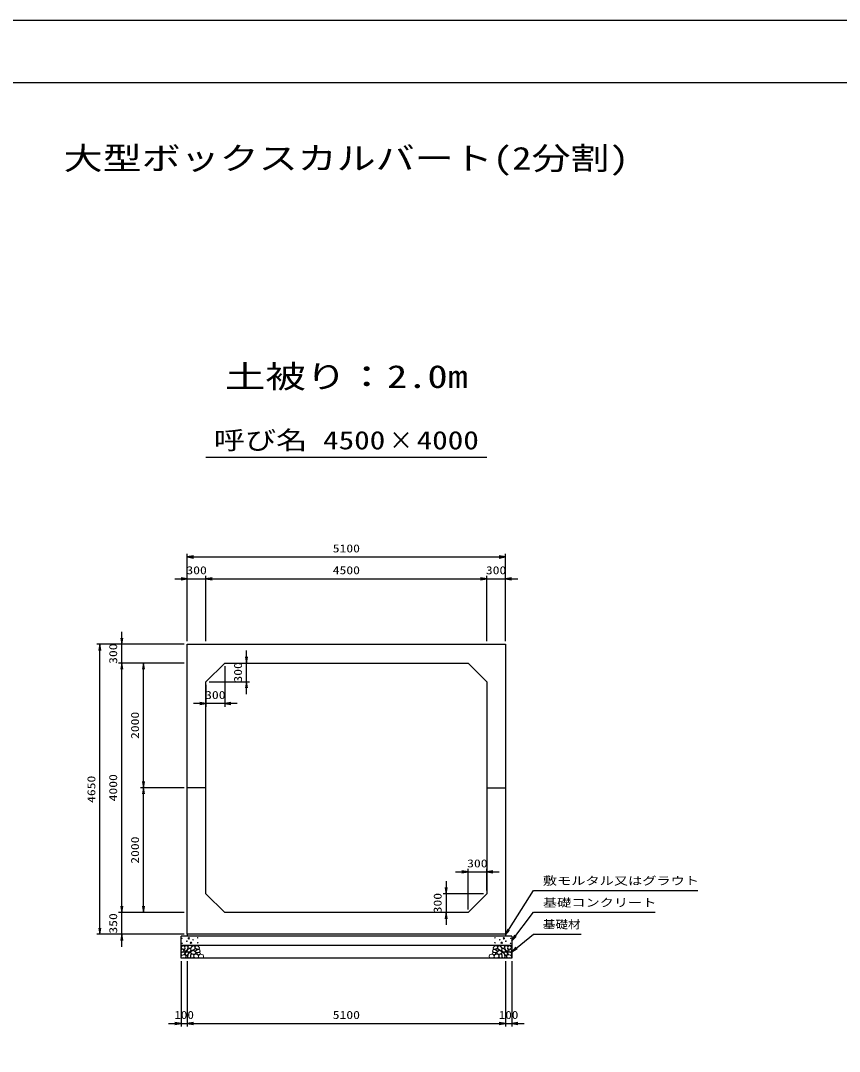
# Model space of a CAD drawing. Units: millimetres at full size. Extents: x 0 to 42050, y 0 to 29700.
# Drawn here: x 15804 to 28927, y 13173 to 29700 of the extents above; entities that cross this region are included whole.
import ezdxf
from ezdxf.enums import TextEntityAlignment as Align

# ---------------------------------------------------------------- set-up
doc = ezdxf.new("R2010")
doc.units = ezdxf.units.MM
for name, color, linetype, lineweight in [('D-DCR-HCHn', 4, 'Continuous', 9), ('D-STR-DIM', 7, 'Continuous', 25), ('D-STR-STRn', 1, 'Continuous', 25), ('D-STR-TXT', 7, 'Continuous', 25), ('D-TTL', 2, 'Continuous', 25), ('D-TTL-TXT', 7, 'Continuous', 25)]:
    doc.layers.add(name, color=color, linetype=linetype, lineweight=lineweight)
doc.styles.add('ＭＳ ゴシック', font='')
doc.styles.get('ＭＳ ゴシック').set_extended_font_data('MS Gothic')

# ---------------------------------------------------------------- blocks, each defined once
blk = doc.blocks.new('open_arrow')
at = {"color": 0, "linetype": 'Continuous', "lineweight": -2}
blk.add_lwpolyline([(7.5, 1.25), (0, 0), (7.5, -1.25)], dxfattribs=at)

msp = doc.modelspace()

# ---------------------------------------------------------------- linework, layer by layer
at = {"layer": 'D-DCR-HCHn'}
for points in [[(18382.281, 14803.808), (18375.346, 14783.005), (18384.592, 14769.136), (18407.707, 14766.824), (18423.488, 14773.599), (18416.952, 14789.939), (18421.575, 14799.185), (18412.33, 14808.431), (18398.461, 14813.053)], [(18426.155, 14727.009), (18443.277, 14752.692), (18441.137, 14759.112), (18417.594, 14765.533), (18396.192, 14763.393), (18381.21, 14750.551), (18379.07, 14735.57), (18381.21, 14720.588), (18398.332, 14716.308)], [(18434.716, 14673.503), (18449.698, 14679.924), (18453.978, 14701.326), (18445.417, 14716.308), (18430.435, 14720.588), (18411.173, 14718.448), (18389.771, 14709.887), (18379.07, 14697.045), (18379.07, 14682.064), (18385.49, 14673.503), (18411.173, 14675.643)], [(18426.198, 14861.594), (18405.395, 14866.217), (18386.904, 14856.971), (18384.592, 14836.168), (18389.215, 14819.988), (18412.33, 14813.053), (18428.51, 14813.053), (18435.444, 14824.611), (18435.444, 14850.037)], [(18444.69, 14863.906), (18437.756, 14843.102), (18440.067, 14819.988), (18423.887, 14794.562), (18444.69, 14783.005), (18467.805, 14794.562), (18481.673, 14813.053), (18486.296, 14843.102), (18481.673, 14859.283), (18467.805, 14866.217)], [(18449.313, 14783.005), (18437.756, 14773.759), (18442.379, 14766.824), (18458.559, 14766.824), (18465.493, 14769.136), (18470.116, 14778.382), (18463.182, 14785.316)], [(18486.082, 14727.009), (18496.783, 14752.692), (18488.222, 14763.393), (18462.539, 14763.393), (18451.838, 14759.112), (18441.137, 14744.131), (18441.137, 14731.289), (18451.838, 14714.167), (18464.679, 14712.027)], [(18481.801, 14679.924), (18481.801, 14705.606), (18471.1, 14712.027), (18460.399, 14705.606), (18458.259, 14690.625), (18460.399, 14677.783), (18475.381, 14673.503)], [(18483.985, 14808.431), (18472.427, 14780.693), (18481.673, 14769.136), (18509.411, 14769.136), (18520.968, 14773.759), (18532.525, 14789.939), (18532.525, 14803.808), (18520.968, 14822.299), (18507.099, 14824.611)], [(18522.466, 14675.643), (18528.886, 14694.905), (18526.746, 14716.308), (18541.728, 14739.85), (18522.466, 14750.551), (18501.063, 14739.85), (18488.222, 14722.728), (18483.941, 14694.905), (18488.222, 14679.924), (18501.063, 14673.503)], [(18518.185, 14750.551), (18528.886, 14759.112), (18524.606, 14765.533), (18509.624, 14765.533), (18503.204, 14763.393), (18498.923, 14754.832), (18505.344, 14748.411)], [(18539.588, 14677.783), (18558.85, 14673.503), (18575.972, 14682.064), (18578.112, 14701.326), (18575.968, 14724.878), (18552.429, 14732.327), (18537.447, 14728.603), (18531.027, 14712.027), (18531.027, 14688.484)], [(18588.203, 14729.532), (18552.829, 14736.129), (18537.782, 14748.266), (18533.03, 14767.263), (18547.713, 14781.629), (18576.323, 14789.69), (18597.97, 14776.761), (18611.961, 14759.347), (18608.002, 14741.67)], [(18548.447, 14786.214), (18535.689, 14790.569), (18534.425, 14818.678), (18547.512, 14847.359), (18564.448, 14863.536), (18596.403, 14857.032), (18599.133, 14821.913), (18588.816, 14809.876), (18560.739, 14794.301)], [(18579.798, 14795.711), (18581.454, 14789.566), (18587.011, 14785.193), (18599.19, 14783.302), (18610.305, 14789.802), (18620.592, 14799.138), (18629.858, 14807.333), (18629.635, 14813.462), (18623.736, 14818.875), (18609.203, 14820.356), (18596.47, 14814.383), (18587.011, 14805.165), (18582.281, 14800.556)], [(18587.352, 14723.637), (18602.306, 14732.556), (18628.44, 14732.292), (18649.93, 14713.525), (18653.643, 14684.899), (18639.853, 14674.245), (18603.098, 14671.871), (18586.731, 14681.633), (18582.172, 14704.06)], [(18607.012, 14829.601), (18600.964, 14835.086), (18599.897, 14840.792), (18603.414, 14853.305), (18613.71, 14867.61), (18636.004, 14866.105), (18657.571, 14855.811), (18672.195, 14835.597), (18670.021, 14822.456), (18663.02, 14815.716), (18651.769, 14813.215), (18635.511, 14817.483), (18614.289, 14824.481)], [(18668.372, 14761.832), (18673.688, 14766.874), (18680.476, 14775.68), (18682.145, 14783.275), (18678.144, 14797.685), (18664.088, 14808.67), (18643.907, 14807.89), (18616.698, 14793.001), (18607.086, 14780.757), (18610.152, 14766.784), (18619.778, 14760.04), (18628.599, 14759.145), (18642.363, 14759.524), (18655.808, 14761.002)], [(18624.971, 14735.265), (18629.183, 14738.446), (18632.686, 14743.505), (18632.81, 14750.431), (18628.414, 14756.067), (18620.769, 14757.977), (18614.356, 14756.179), (18612.704, 14750.442), (18611.896, 14744.835), (18612.881, 14737.456), (18618.975, 14734.127)], [(18652.597, 14720.331), (18642.895, 14725.079), (18635.89, 14733.822), (18635.719, 14745.084), (18639.942, 14755.627), (18655.189, 14757.625), (18670.054, 14758.018), (18684.481, 14752.512), (18686.849, 14743.273), (18674.54, 14732.195), (18659.555, 14723.15)], [(18684.972, 14672.493), (18669.837, 14674.274), (18659.866, 14679.787), (18655.835, 14692.722), (18655.945, 14704.963), (18665.172, 14721.678), (18683.242, 14732.822), (18710.731, 14728.403), (18732.453, 14720.334), (18737.643, 14696.125), (18733.03, 14678.257), (18711.884, 14672.877)], [(23365.028, 14672.493), (23380.163, 14674.274), (23390.134, 14679.787), (23394.165, 14692.722), (23394.055, 14704.963), (23384.828, 14721.678), (23366.758, 14732.822), (23339.269, 14728.403), (23317.547, 14720.334), (23312.357, 14696.125), (23316.97, 14678.257), (23338.116, 14672.877)], [(23397.403, 14720.331), (23407.105, 14725.079), (23414.11, 14733.822), (23414.281, 14745.084), (23410.058, 14755.627), (23394.811, 14757.625), (23379.946, 14758.018), (23365.519, 14752.512), (23363.151, 14743.273), (23375.46, 14732.195), (23390.445, 14723.15)], [(23381.628, 14761.832), (23376.312, 14766.874), (23369.524, 14775.68), (23367.855, 14783.275), (23371.856, 14797.685), (23385.912, 14808.67), (23406.093, 14807.89), (23433.302, 14793.001), (23442.914, 14780.757), (23439.848, 14766.784), (23430.222, 14760.04), (23421.401, 14759.145), (23407.637, 14759.524), (23394.192, 14761.002)], [(23442.988, 14829.601), (23449.036, 14835.086), (23450.103, 14840.792), (23446.586, 14853.305), (23436.29, 14867.61), (23413.996, 14866.105), (23392.429, 14855.811), (23377.805, 14835.597), (23379.979, 14822.456), (23386.98, 14815.716), (23398.231, 14813.215), (23414.489, 14817.483), (23435.711, 14824.481)], [(23462.648, 14723.637), (23447.694, 14732.556), (23421.56, 14732.292), (23400.07, 14713.525), (23396.357, 14684.899), (23410.147, 14674.245), (23446.902, 14671.871), (23463.269, 14681.633), (23467.828, 14704.06)], [(23425.029, 14735.265), (23420.817, 14738.446), (23417.314, 14743.505), (23417.19, 14750.431), (23421.586, 14756.067), (23429.231, 14757.977), (23435.644, 14756.179), (23437.296, 14750.442), (23438.104, 14744.835), (23437.119, 14737.456), (23431.025, 14734.127)], [(23470.202, 14795.711), (23468.546, 14789.566), (23462.989, 14785.193), (23450.81, 14783.302), (23439.695, 14789.802), (23429.408, 14799.138), (23420.142, 14807.333), (23420.365, 14813.462), (23426.264, 14818.875), (23440.797, 14820.356), (23453.53, 14814.383), (23462.989, 14805.165), (23467.719, 14800.556)], [(23461.797, 14729.532), (23497.171, 14736.129), (23512.218, 14748.266), (23516.97, 14767.263), (23502.287, 14781.629), (23473.677, 14789.69), (23452.03, 14776.761), (23438.039, 14759.347), (23441.998, 14741.67)], [(23501.553, 14786.214), (23514.311, 14790.569), (23515.575, 14818.678), (23502.488, 14847.359), (23485.552, 14863.536), (23453.597, 14857.032), (23450.867, 14821.913), (23461.184, 14809.876), (23489.261, 14794.301)], [(23510.412, 14677.783), (23491.15, 14673.503), (23474.028, 14682.064), (23471.888, 14701.326), (23474.032, 14724.878), (23497.571, 14732.327), (23512.553, 14728.603), (23518.973, 14712.027), (23518.973, 14688.484)], [(23527.534, 14675.643), (23521.114, 14694.905), (23523.254, 14716.308), (23508.272, 14739.85), (23527.534, 14750.551), (23548.937, 14739.85), (23561.778, 14722.728), (23566.059, 14694.905), (23561.778, 14679.924), (23548.937, 14673.503)], [(23566.015, 14808.431), (23577.573, 14780.693), (23568.327, 14769.136), (23540.589, 14769.136), (23529.032, 14773.759), (23517.475, 14789.939), (23517.475, 14803.808), (23529.032, 14822.299), (23542.901, 14824.611)], [(23531.815, 14750.551), (23521.114, 14759.112), (23525.394, 14765.533), (23540.376, 14765.533), (23546.796, 14763.393), (23551.077, 14754.832), (23544.656, 14748.411)], [(23563.918, 14727.009), (23553.217, 14752.692), (23561.778, 14763.393), (23587.461, 14763.393), (23598.162, 14759.112), (23608.863, 14744.131), (23608.863, 14731.289), (23598.162, 14714.167), (23585.321, 14712.027)], [(23605.31, 14863.906), (23612.244, 14843.102), (23609.933, 14819.988), (23626.113, 14794.562), (23605.31, 14783.005), (23582.195, 14794.562), (23568.327, 14813.053), (23563.704, 14843.102), (23568.327, 14859.283), (23582.195, 14866.217)], [(23568.199, 14679.924), (23568.199, 14705.606), (23578.9, 14712.027), (23589.601, 14705.606), (23591.741, 14690.625), (23589.601, 14677.783), (23574.619, 14673.503)], [(23600.687, 14783.005), (23612.244, 14773.759), (23607.621, 14766.824), (23591.441, 14766.824), (23584.507, 14769.136), (23579.884, 14778.382), (23586.818, 14785.316)], [(23615.284, 14673.503), (23600.302, 14679.924), (23596.022, 14701.326), (23604.583, 14716.308), (23619.565, 14720.588), (23638.827, 14718.448), (23660.229, 14709.887), (23670.93, 14697.045), (23670.93, 14682.064), (23664.51, 14673.503), (23638.827, 14675.643)], [(23623.845, 14727.009), (23606.723, 14752.692), (23608.863, 14759.112), (23632.406, 14765.533), (23653.808, 14763.393), (23668.79, 14750.551), (23670.93, 14735.57), (23668.79, 14720.588), (23651.668, 14716.308)], [(23623.802, 14861.594), (23644.605, 14866.217), (23663.096, 14856.971), (23665.408, 14836.168), (23660.785, 14819.988), (23637.67, 14813.053), (23621.49, 14813.053), (23614.556, 14824.611), (23614.556, 14850.037)], [(23667.719, 14803.808), (23674.654, 14783.005), (23665.408, 14769.136), (23642.293, 14766.824), (23626.512, 14773.599), (23633.048, 14789.939), (23628.425, 14799.185), (23637.67, 14808.431), (23651.539, 14813.053)]]:
    msp.add_lwpolyline(points, close=True, dxfattribs=at)
for points in [[(18518.432, 14868.547), (18501.093, 14866.446), (18489.258, 14858.701), (18489.626, 14839.819), (18495.514, 14826.087), (18510.025, 14826.185), (18530.107, 14829.153), (18539.799, 14843.689), (18549.082, 14853.492), (18551.884, 14864.345), (18539.099, 14868.547), (18518.082, 14868.547)], [(23531.568, 14868.547), (23548.907, 14866.446), (23560.742, 14858.701), (23560.374, 14839.819), (23554.486, 14826.087), (23539.975, 14826.185), (23519.893, 14829.153), (23510.201, 14843.689), (23500.918, 14853.492), (23498.116, 14864.345), (23510.901, 14868.547), (23531.918, 14868.547)]]:
    msp.add_lwpolyline(points, dxfattribs=at)
for centre, radius in [((18391.091, 14986.145), 4.5), ((18392.803, 14905.879), 4.5), ((18468.437, 14938.641), 4.5), ((18500.004, 14986.145), 11.25), ((18534.996, 14914.955), 11.25), ((18566.563, 14962.459), 4.5), ((18642.197, 14995.221), 4.5), ((18643.909, 14914.955), 4.5), ((23406.091, 14914.955), 4.5), ((23407.803, 14995.221), 4.5), ((23483.437, 14962.459), 4.5), ((23515.004, 14914.955), 11.25), ((23549.996, 14986.145), 11.25), ((23581.563, 14938.641), 4.5), ((23657.197, 14905.879), 4.5), ((23658.909, 14986.145), 4.5)]:
    msp.add_circle(centre, radius, dxfattribs=at)
at = {"layer": 'D-STR-DIM'}
for p, q in [((18475, 19750), (18475, 21150)), ((18475, 21100), (23575, 21100)), ((23575, 19750), (23575, 21150)), ((18275, 20750), (18975, 20750)), ((18475, 19750), (18475, 20800)), ((18775, 19750), (18775, 20800)), ((18775, 19750), (18775, 20800)), ((18775, 20750), (23275, 20750)), ((23075, 20750), (23775, 20750)), ((23275, 19750), (23275, 20800)), ((23275, 19750), (23275, 20800)), ((23575, 19750), (23575, 20800)), ((17425, 19200), (17425, 19900)), ((18425, 19700), (17025, 19700)), ((17075, 15050), (17075, 19700)), ((18425, 19700), (17375, 19700)), ((19425, 18900), (19425, 19600)), ((18425, 19400), (17375, 19400)), ((18425, 19400), (17375, 19400)), ((17425, 15400), (17425, 19400)), ((18425, 19400), (17725, 19400)), ((17775, 17400), (17775, 19400)), ((19075, 19350), (19075, 18700)), ((19125, 19400), (19475, 19400)), ((18775, 19050), (18775, 18700)), ((18825, 19100), (19475, 19100)), ((19275, 18750), (18575, 18750)), ((18425, 17400), (17725, 17400)), ((18425, 17400), (17725, 17400)), ((17775, 15400), (17775, 17400)), ((22775, 16050), (23475, 16050)), ((22975, 15450), (22975, 16100)), ((23275, 15750), (23275, 16100)), ((22625, 15900), (22625, 15200)), ((17425, 14850), (17425, 15600)), ((23225, 15700), (22575, 15700)), ((18425, 15400), (17375, 15400)), ((18425, 15400), (17375, 15400)), ((18425, 15400), (17725, 15400)), ((22925, 15400), (22575, 15400)), ((18425, 15050), (17025, 15050)), ((18425, 15050), (17375, 15050)), ((18375, 14620), (18375, 13570)), ((18475, 14620), (18475, 13570)), ((18475, 14620), (18475, 13570)), ((23575, 14620), (23575, 13570)), ((23575, 14620), (23575, 13570)), ((23675, 14620), (23675, 13570)), ((18175, 13620), (18675, 13620)), ((18475, 13620), (23575, 13620)), ((23375, 13620), (23875, 13620))]:
    msp.add_line(p, q, dxfattribs=at)
at = {"layer": 'D-STR-STRn'}
for p, q in [((18475, 19700), (23575, 19700)), ((18475, 15050), (18475, 19700)), ((23575, 19700), (23575, 15050)), ((18775, 19100), (19075, 19400)), ((19075, 19400), (22975, 19400)), ((22975, 19400), (23275, 19100)), ((18775, 15700), (18775, 19100)), ((23275, 19100), (23275, 15700)), ((18775, 17400), (18475, 17400)), ((23275, 17400), (23575, 17400)), ((19075, 15400), (18775, 15700)), ((23275, 15700), (22975, 15400)), ((22975, 15400), (19075, 15400)), ((23575, 15050), (18475, 15050)), ((18475, 15050), (18475, 15020)), ((23575, 15050), (23575, 15020)), ((23675, 15020), (18375, 15020)), ((18375, 14670), (18375, 15020)), ((23675, 15020), (23675, 14670)), ((23675, 14870), (18375, 14870)), ((23675, 14670), (18375, 14670))]:
    msp.add_line(p, q, dxfattribs=at)
at = {"layer": 'D-STR-TXT'}
for points in [[(23575, 15040), (24025, 15755), (24125, 15755), (26658.756, 15755)], [(23675, 14945), (24025, 15405), (24125, 15405), (25976.523, 15405)], [(23675, 14770), (24025, 15055), (24125, 15055), (24789.721, 15055)]]:
    msp.add_lwpolyline(points, dxfattribs=at)
at = {"layer": 'D-TTL'}
for points in [[(0, 0), (42050, 0), (42050, 29700), (0, 29700)], [(1000, 1000), (41050, 1000), (41050, 28700), (1000, 28700)]]:
    msp.add_lwpolyline(points, close=True, dxfattribs=at)
at = {"layer": 'D-TTL-TXT'}
msp.add_line((18775, 22700), (23275, 22700), dxfattribs=at)

# ---------------------------------------------------------------- block references
at = {"layer": 'D-STR-DIM', "xscale": 13.3, "yscale": 13.3}
for p in [(18475, 21100), (18775, 20750), (18775, 20750), (23575, 20750), (19075, 18750), (23275, 16050), (18475, 13620), (18475, 13620), (23675, 13620)]:
    msp.add_blockref('open_arrow', p, dxfattribs=at)
for p, rotation in [((23575, 21100), 180), ((18475, 20750), 180), ((23275, 20750), 180), ((23275, 20750), 180), ((17075, 19700), 270), ((17425, 19700), 90), ((17425, 19400), 270), ((17425, 19400), 270), ((17775, 19400), 270), ((19425, 19400), 90), ((19425, 19100), 270), ((18775, 18750), 180), ((17775, 17400), 90), ((17775, 17400), 270), ((22975, 16050), 180), ((22625, 15700), 90), ((17425, 15400), 90), ((17425, 15400), 90), ((17775, 15400), 90), ((22625, 15400), 270), ((17075, 15050), 90), ((17425, 15050), 270), ((18375, 13620), 180), ((23575, 13620), 180), ((23575, 13620), 180)]:
    msp.add_blockref('open_arrow', p, dxfattribs=dict(at, rotation=rotation))
at = {"layer": 'D-STR-TXT', "xscale": 13.3, "yscale": 13.3}
for p, rotation in [((23575, 15040), 57.8), ((23675, 14945), 52.7), ((23675, 14770), 39.2)]:
    msp.add_blockref('open_arrow', p, dxfattribs=dict(at, rotation=rotation))

# ---------------------------------------------------------------- texts
at = {"layer": 'D-STR-DIM', "style": 'ＭＳ ゴシック'}
for s, width, p in [('5100', 1.25, (21025, 21237.5)), ('300', 1.25, (18625, 20887.5)), ('4500', 1.25, (21025, 20887.5)), ('300', 1.25, (23425, 20887.5)), ('300', 1.25, (18925, 18887.5)), ('300', 1.25, (23125, 16187.5)), ('100', 1.2, (18425, 13757.5)), ('5100', 1.25, (21025, 13757.5)), ('100', 1.2, (23625, 13757.5))]:
    msp.add_text(s, height=128.3, dxfattribs=dict(at, width=width)).set_placement(p, align=Align.MIDDLE_CENTER)
at = {"layer": 'D-STR-DIM', "style": 'ＭＳ ゴシック', "width": 1.25}
for s, p in [('300', (17287.5, 19550)), ('300', (19287.5, 19250)), ('2000', (17637.5, 18400)), ('4650', (16937.5, 17375)), ('4000', (17287.5, 17400)), ('2000', (17637.5, 16400)), ('300', (22487.5, 15550)), ('350', (17287.5, 15225))]:
    msp.add_text(s, height=128.3, rotation=90, dxfattribs=at).set_placement(p, align=Align.MIDDLE_CENTER)
at = {"layer": 'D-STR-TXT', "style": 'ＭＳ ゴシック'}
for s, width, p in [('敷モルタル又はグラウト', 1.3, (24175, 15805)), ('基礎コンクリート', 1.3, (24175, 15455)), ('基礎材', 1.15, (24175, 15105))]:
    msp.add_text(s, height=128.3, dxfattribs=dict(at, width=width)).set_placement(p, align=Align.BOTTOM_LEFT)
at = {"layer": 'D-TTL-TXT', "style": 'ＭＳ ゴシック'}
for s, height, width, p in [('大型ボックスカルバート(2分割)', 366.6, 1.25, (21025, 27200)), ('土被り：2.0m', 366.6, 1.3, (21025, 23700)), ('呼び名', 293.3, 1.25, (19650, 22737.5)), ('4500', 293.3, 1.25, (21150, 22737.5)), ('×', 293.3, 0.95, (21900, 22737.5)), ('4000', 293.3, 1.25, (22650, 22737.5))]:
    msp.add_text(s, height=height, dxfattribs=dict(at, width=width)).set_placement(p, align=Align.BOTTOM_CENTER)

doc.saveas('drawing.dxf')
